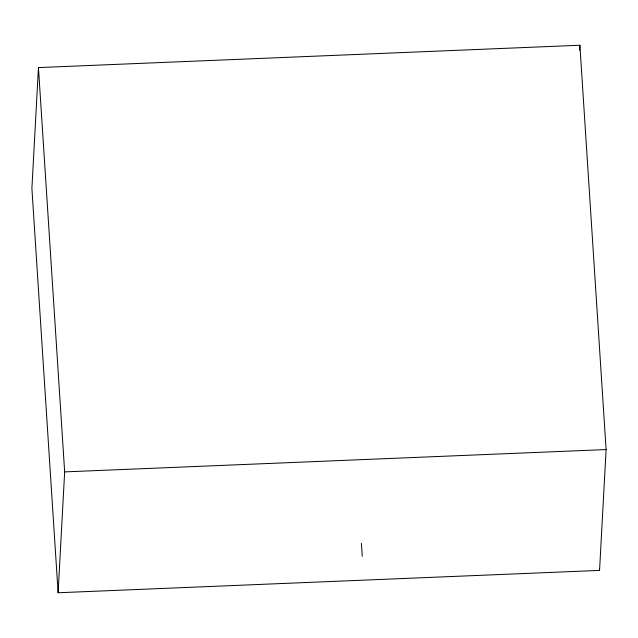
<?xml version="1.0" encoding="UTF-8"?>
<svg xmlns="http://www.w3.org/2000/svg" width="638" height="638" viewBox="0 0 638 638"><rect width="100%" height="100%" fill="white"/><g stroke="black" fill="none" stroke-linecap="round" stroke-linejoin="round"><path stroke-width="0.96" d="M38.447 67.588L31.9 188.441L58.114 592.758L599.553 570.412L606.1 449.559L579.886 45.242L38.447 67.588L64.661 471.897L58.114 592.758M579.615 50.195L579.886 45.242M64.661 471.897L606.1 449.559M599.425 568.426L599.553 570.412M361.419 543.393L362.256 556.312"/></g></svg>
